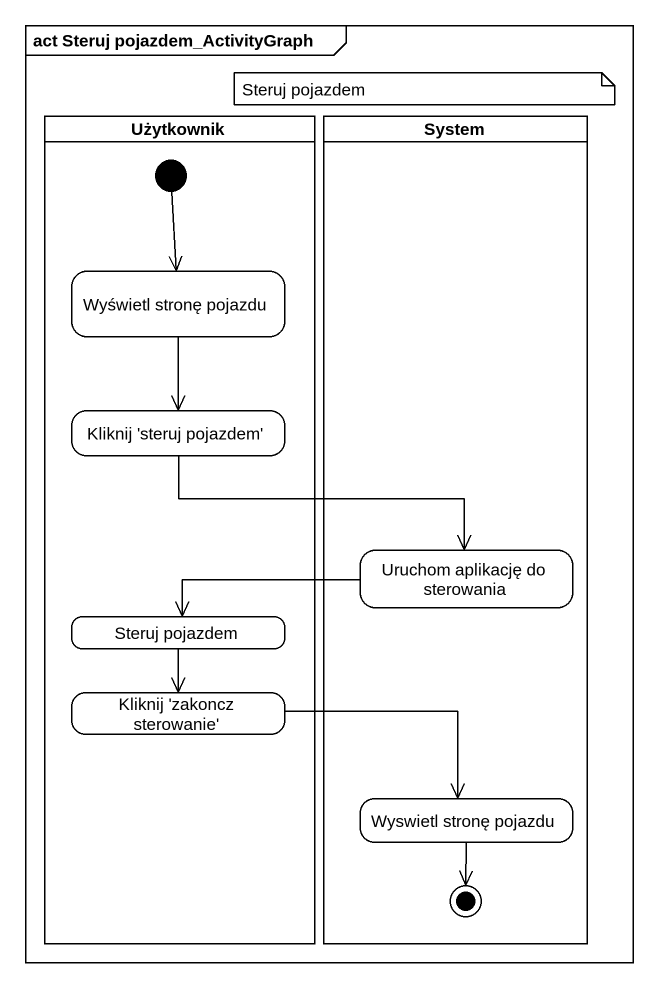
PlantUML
@startuml
mainframe act Steruj pojazdem_ActivityGraph
hide empty description
state Użytkownik <<partition>> {
  state "Wyświetl stronę pojazdu" as Wyświetl_stronę_pojazdu
  state "Kliknij 'steruj pojazdem'" as Kliknij_steruj_pojazdem
  state "Steruj pojazdem" as Steruj_pojazdem
  state "Kliknij 'zakoncz sterowanie'" as Kliknij_zakoncz_sterowanie
  [*] --> Wyświetl_stronę_pojazdu
}
state System <<partition>> {
  state "Uruchom aplikację do sterowania" as Uruchom_aplikację_do
  state "Wyswietl stronę pojazdu" as Wyswietl_stronę_pojazdu
  Wyswietl_stronę_pojazdu --> [*]
}
Wyświetl_stronę_pojazdu --> Kliknij_steruj_pojazdem
Kliknij_steruj_pojazdem -right-> Uruchom_aplikację_do
Uruchom_aplikację_do -left-> Steruj_pojazdem
Steruj_pojazdem --> Kliknij_zakoncz_sterowanie
Kliknij_zakoncz_sterowanie -right-> Wyswietl_stronę_pojazdu
note as N1
  Steruj pojazdem
end note
@enduml
